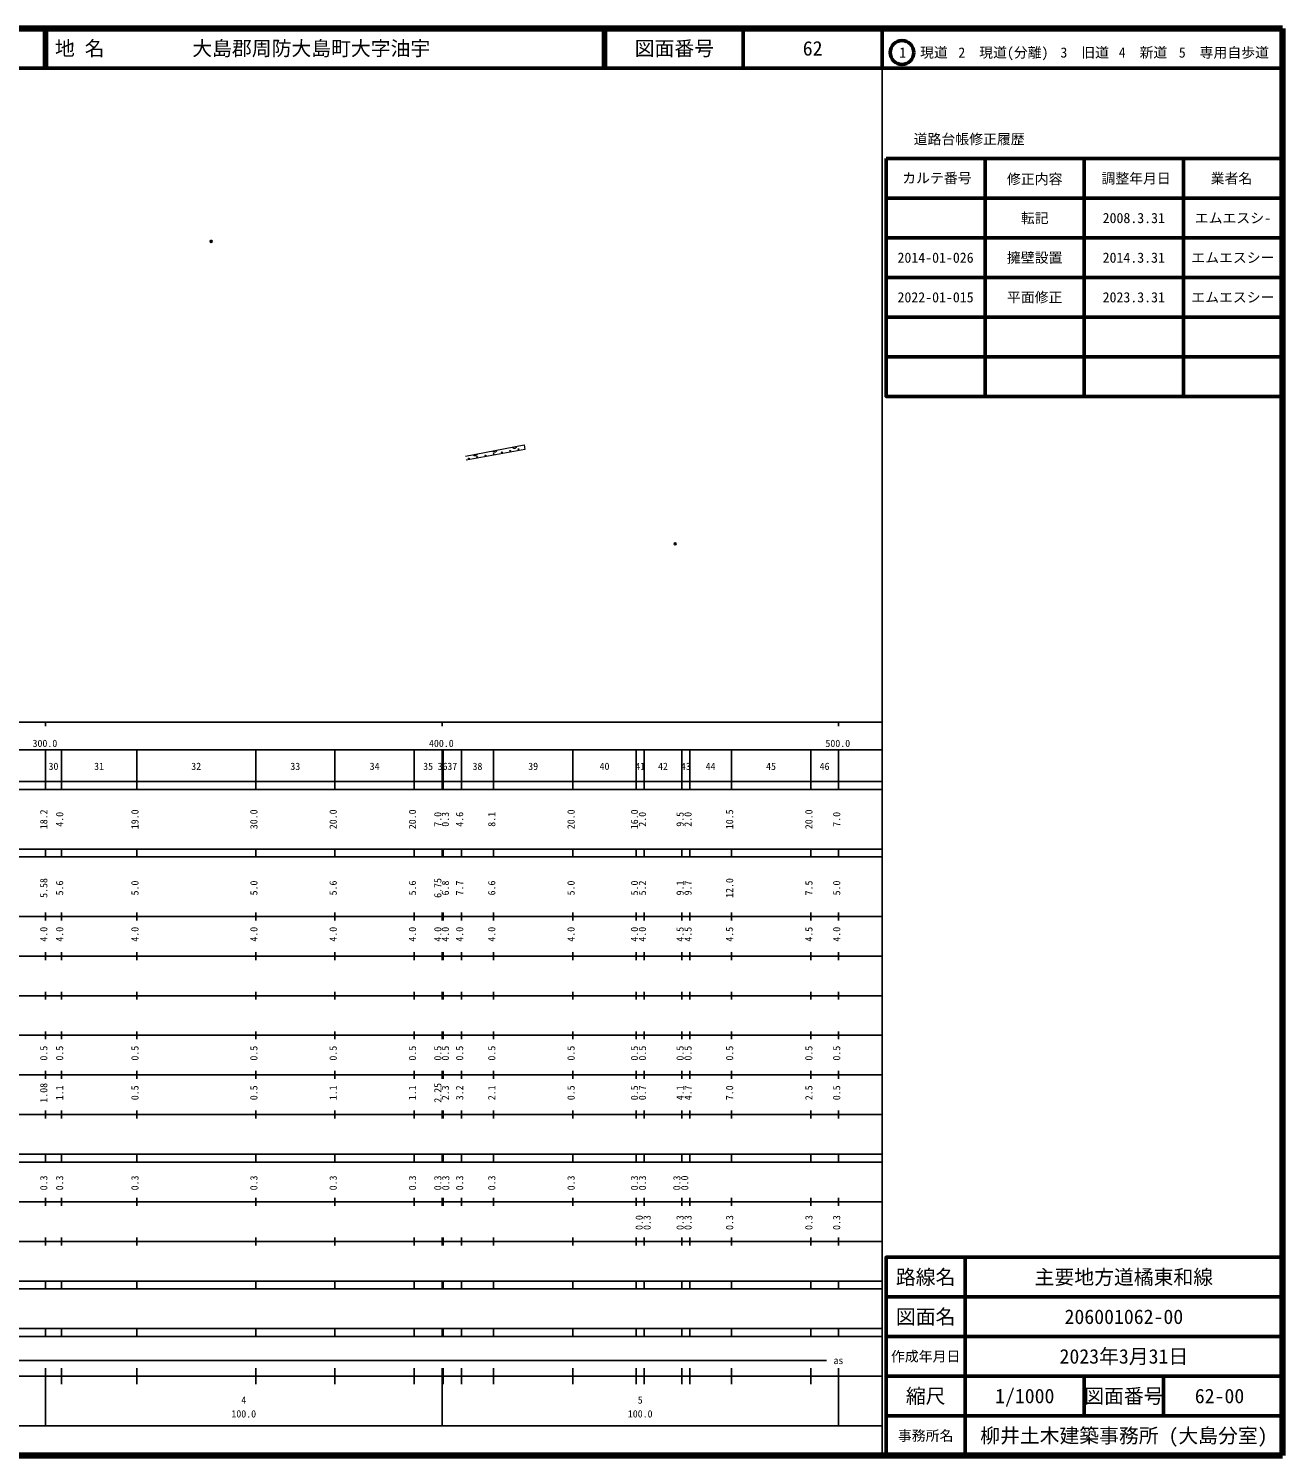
# Model space of a CAD drawing. Units: millimetres on the paper, with parts at other scales. Extents: x 40 to 680, y 20 to 380.
# Drawn here: x 363.7 to 680, y 20 to 380 of the extents above; entities that cross this region are included whole.
import ezdxf
from ezdxf.enums import TextEntityAlignment as Align

# ---------------------------------------------------------------- set-up
doc = ezdxf.new("R2010")
doc.units = ezdxf.units.MM
doc.header["$PDMODE"] = 32
doc.header["$PDSIZE"] = 0.5
for name, color, linetype, lineweight in [('M-BGD', 7, 'Continuous', 13), ('M-TTL', 2, 'Continuous', 140), ('M-TTL-BAND', 7, 'Continuous', 25), ('M-TTL-FRAM', 2, 'Continuous', 50), ('M-TTL-LINE', 7, 'Continuous', 50)]:
    doc.layers.add(name, color=color, linetype=linetype, lineweight=lineweight)
doc.layers.add('M-OTRS', color=6, linetype='Continuous')
doc.layers.add('M-TTL-TXT', color=7, linetype='Continuous')
doc.styles.add('ＭＳ ゴシック', font='')
doc.styles.get('ＭＳ ゴシック').set_extended_font_data('MS Gothic')

msp = doc.modelspace()

# ---------------------------------------------------------------- linework, layer by layer
at = {"layer": 'M-BGD'}
for p, q in [((473.899, 272.109), (488.707, 274.948)), ((488.896, 273.773), (474.085, 271.127)), ((488.707, 274.948), (488.896, 273.773))]:
    msp.add_line(p, q, dxfattribs=at)
for points in [[(481.794, 273.623), (481.776, 273.502), (481.736, 273.395), (481.663, 273.269), (481.566, 273.19), (481.458, 273.133), (481.305, 273.104), (481.183, 273.116), (481.064, 273.154), (480.948, 273.244), (480.87, 273.328), (480.812, 273.434)], [(486.73, 274.569), (486.712, 274.448), (486.672, 274.341), (486.599, 274.215), (486.502, 274.136), (486.393, 274.079), (486.241, 274.05), (486.119, 274.062), (486, 274.101), (485.883, 274.19), (485.806, 274.275), (485.748, 274.381)], [(476.858, 272.676), (476.841, 272.556), (476.8, 272.449), (476.727, 272.323), (476.631, 272.243), (476.522, 272.187), (476.37, 272.158), (476.248, 272.17), (476.128, 272.208), (476.012, 272.298), (475.935, 272.382), (475.876, 272.488)]]:
    msp.add_lwpolyline(points, dxfattribs=at)
for centre in [(487.282, 273.879), (474.776, 271.512), (476.86, 271.906), (478.944, 272.301), (481.029, 272.695), (483.113, 273.09), (485.197, 273.484)]:
    msp.add_circle(centre, 0.1, dxfattribs=at)
at = {"layer": 'M-OTRS'}
for p in [(409.766, 326.309), (526.839, 250.008)]:
    msp.add_point(p, dxfattribs=at)
at = {"layer": 'M-TTL'}
for p, q in [((680, 380), (40, 380)), ((680, 20), (680, 380)), ((40, 20), (680, 20))]:
    msp.add_line(p, q, dxfattribs=at)
at = {"layer": 'M-TTL-BAND'}
for p, q in [((579, 20), (579, 370)), ((40, 205), (579, 205)), ((368, 205), (368, 204)), ((468, 205), (468, 204)), ((568, 205), (568, 204)), ((68, 198), (579, 198)), ((368, 188), (368, 198)), ((372, 188), (372, 198)), ((391, 188), (391, 198)), ((421, 188), (421, 198)), ((441, 188), (441, 198)), ((461, 188), (461, 198)), ((468, 188), (468, 198)), ((468.3, 188), (468.3, 198)), ((472.9, 188), (472.9, 198)), ((481, 188), (481, 198)), ((501, 188), (501, 198)), ((517, 188), (517, 198)), ((519, 188), (519, 198)), ((528.5, 188), (528.5, 198)), ((530.5, 188), (530.5, 198)), ((541, 188), (541, 198)), ((561, 188), (561, 198)), ((568, 188), (568, 198)), ((40, 190), (579, 190)), ((40, 188), (579, 188)), ((40, 173), (579, 173)), ((368, 171), (368, 173)), ((372, 171), (372, 173)), ((391, 171), (391, 173)), ((421, 171), (421, 173)), ((441, 171), (441, 173)), ((461, 171), (461, 173)), ((468, 171), (468, 173)), ((468.3, 171), (468.3, 173)), ((472.9, 171), (472.9, 173)), ((481, 171), (481, 173)), ((501, 171), (501, 173)), ((517, 171), (517, 173)), ((519, 171), (519, 173)), ((528.5, 171), (528.5, 173)), ((530.5, 171), (530.5, 173)), ((541, 171), (541, 173)), ((561, 171), (561, 173)), ((568, 171), (568, 173)), ((40, 171), (579, 171)), ((40, 156), (579, 156)), ((368, 155), (368, 157)), ((372, 155), (372, 157)), ((391, 155), (391, 157)), ((421, 155), (421, 157)), ((441, 155), (441, 157)), ((461, 155), (461, 157)), ((468, 155), (468, 157)), ((468.3, 155), (468.3, 157)), ((472.9, 155), (472.9, 157)), ((481, 155), (481, 157)), ((501, 155), (501, 157)), ((517, 155), (517, 157)), ((519, 155), (519, 157)), ((528.5, 155), (528.5, 157)), ((530.5, 155), (530.5, 157)), ((541, 155), (541, 157)), ((561, 155), (561, 157)), ((568, 155), (568, 157)), ((46, 146), (579, 146)), ((368, 145), (368, 147)), ((372, 145), (372, 147)), ((391, 145), (391, 147)), ((421, 145), (421, 147)), ((441, 145), (441, 147)), ((461, 145), (461, 147)), ((468, 145), (468, 147)), ((468.3, 145), (468.3, 147)), ((472.9, 145), (472.9, 147)), ((481, 145), (481, 147)), ((501, 145), (501, 147)), ((517, 145), (517, 147)), ((519, 145), (519, 147)), ((528.5, 145), (528.5, 147)), ((530.5, 145), (530.5, 147)), ((541, 145), (541, 147)), ((561, 145), (561, 147)), ((568, 145), (568, 147)), ((368, 135), (368, 137)), ((372, 135), (372, 137)), ((391, 135), (391, 137)), ((421, 135), (421, 137)), ((441, 135), (441, 137)), ((461, 135), (461, 137)), ((468, 135), (468, 137)), ((468.3, 135), (468.3, 137)), ((472.9, 135), (472.9, 137)), ((481, 135), (481, 137)), ((501, 135), (501, 137)), ((517, 135), (517, 137)), ((519, 135), (519, 137)), ((528.5, 135), (528.5, 137)), ((530.5, 135), (530.5, 137)), ((541, 135), (541, 137)), ((561, 135), (561, 137)), ((568, 135), (568, 137)), ((52, 136), (579, 136)), ((46, 126), (579, 126)), ((368, 125), (368, 127)), ((372, 125), (372, 127)), ((391, 125), (391, 127)), ((421, 125), (421, 127)), ((441, 125), (441, 127)), ((461, 125), (461, 127)), ((468, 125), (468, 127)), ((468.3, 125), (468.3, 127)), ((472.9, 125), (472.9, 127)), ((481, 125), (481, 127)), ((501, 125), (501, 127)), ((517, 125), (517, 127)), ((519, 125), (519, 127)), ((528.5, 125), (528.5, 127)), ((530.5, 125), (530.5, 127)), ((541, 125), (541, 127)), ((561, 125), (561, 127)), ((568, 125), (568, 127)), ((52, 116), (579, 116)), ((368, 115), (368, 117)), ((372, 115), (372, 117)), ((391, 115), (391, 117)), ((421, 115), (421, 117)), ((441, 115), (441, 117)), ((461, 115), (461, 117)), ((468, 115), (468, 117)), ((468.3, 115), (468.3, 117)), ((472.9, 115), (472.9, 117)), ((481, 115), (481, 117)), ((501, 115), (501, 117)), ((517, 115), (517, 117)), ((519, 115), (519, 117)), ((528.5, 115), (528.5, 117)), ((530.5, 115), (530.5, 117)), ((541, 115), (541, 117)), ((561, 115), (561, 117)), ((568, 115), (568, 117)), ((46, 106), (579, 106)), ((368, 105), (368, 107)), ((372, 105), (372, 107)), ((391, 105), (391, 107)), ((421, 105), (421, 107)), ((441, 105), (441, 107)), ((461, 105), (461, 107)), ((468, 105), (468, 107)), ((468.3, 105), (468.3, 107)), ((472.9, 105), (472.9, 107)), ((481, 105), (481, 107)), ((501, 105), (501, 107)), ((517, 105), (517, 107)), ((519, 105), (519, 107)), ((528.5, 105), (528.5, 107)), ((530.5, 105), (530.5, 107)), ((541, 105), (541, 107)), ((561, 105), (561, 107)), ((568, 105), (568, 107)), ((40, 96), (579, 96)), ((40, 94), (579, 94)), ((368, 94), (368, 96)), ((372, 94), (372, 96)), ((391, 94), (391, 96)), ((421, 94), (421, 96)), ((441, 94), (441, 96)), ((461, 94), (461, 96)), ((468, 94), (468, 96)), ((468.3, 94), (468.3, 96)), ((472.9, 94), (472.9, 96)), ((481, 94), (481, 96)), ((501, 94), (501, 96)), ((517, 94), (517, 96)), ((519, 94), (519, 96)), ((528.5, 94), (528.5, 96)), ((530.5, 94), (530.5, 96)), ((541, 94), (541, 96)), ((561, 94), (561, 96)), ((568, 94), (568, 96)), ((49, 84), (579, 84)), ((368, 83), (368, 85)), ((372, 83), (372, 85)), ((391, 83), (391, 85)), ((421, 83), (421, 85)), ((441, 83), (441, 85)), ((461, 83), (461, 85)), ((468, 83), (468, 85)), ((468.3, 83), (468.3, 85)), ((472.9, 83), (472.9, 85)), ((481, 83), (481, 85)), ((501, 83), (501, 85)), ((517, 83), (517, 85)), ((519, 83), (519, 85)), ((528.5, 83), (528.5, 85)), ((530.5, 83), (530.5, 85)), ((541, 83), (541, 85)), ((561, 83), (561, 85)), ((568, 83), (568, 85)), ((40, 74), (579, 74)), ((368, 73), (368, 75)), ((372, 73), (372, 75)), ((391, 73), (391, 75)), ((421, 73), (421, 75)), ((441, 73), (441, 75)), ((461, 73), (461, 75)), ((468, 73), (468, 75)), ((468.3, 73), (468.3, 75)), ((472.9, 73), (472.9, 75)), ((481, 73), (481, 75)), ((501, 73), (501, 75)), ((517, 73), (517, 75)), ((519, 73), (519, 75)), ((528.5, 73), (528.5, 75)), ((530.5, 73), (530.5, 75)), ((541, 73), (541, 75)), ((561, 73), (561, 75)), ((568, 73), (568, 75)), ((40, 64), (579, 64)), ((40, 62), (579, 62)), ((368, 62), (368, 64)), ((372, 62), (372, 64)), ((391, 62), (391, 64)), ((421, 62), (421, 64)), ((441, 62), (441, 64)), ((461, 62), (461, 64)), ((468, 62), (468, 64)), ((468.3, 62), (468.3, 64)), ((472.9, 62), (472.9, 64)), ((481, 62), (481, 64)), ((501, 62), (501, 64)), ((517, 62), (517, 64)), ((519, 62), (519, 64)), ((528.5, 62), (528.5, 64)), ((530.5, 62), (530.5, 64)), ((541, 62), (541, 64)), ((561, 62), (561, 64)), ((568, 62), (568, 64)), ((40, 52), (579, 52)), ((368, 50), (368, 52)), ((372, 50), (372, 52)), ((391, 50), (391, 52)), ((421, 50), (421, 52)), ((441, 50), (441, 52)), ((461, 50), (461, 52)), ((468, 50), (468, 52)), ((468.3, 50), (468.3, 52)), ((472.9, 50), (472.9, 52)), ((481, 50), (481, 52)), ((501, 50), (501, 52)), ((517, 50), (517, 52)), ((519, 50), (519, 52)), ((528.5, 50), (528.5, 52)), ((530.5, 50), (530.5, 52)), ((541, 50), (541, 52)), ((561, 50), (561, 52)), ((568, 50), (568, 52)), ((40, 50), (579, 50)), ((71, 44), (565, 44)), ((40, 40), (579, 40)), ((368, 27.5), (368, 42)), ((372, 38), (372, 42)), ((391, 38), (391, 42)), ((421, 38), (421, 42)), ((441, 38), (441, 42)), ((461, 38), (461, 42)), ((468, 27.5), (468, 42)), ((468.3, 38), (468.3, 42)), ((472.9, 38), (472.9, 42)), ((481, 38), (481, 42)), ((501, 38), (501, 42)), ((517, 38), (517, 42)), ((519, 38), (519, 42)), ((528.5, 38), (528.5, 42)), ((530.5, 38), (530.5, 42)), ((541, 38), (541, 42)), ((561, 38), (561, 42)), ((568, 27.5), (568, 42)), ((68, 27.5), (579, 27.5))]:
    msp.add_line(p, q, dxfattribs=at)
at = {"layer": 'M-TTL-FRAM'}
msp.add_line((580, 347.197), (680, 347.197), dxfattribs=at)
for points in [[(580, 347.197), (580, 287.197), (680, 287.197)], [(680, 70), (580, 70), (580, 20)]]:
    msp.add_lwpolyline(points, dxfattribs=at)
at = {"layer": 'M-TTL-LINE'}
for p, q in [((367.75, 380), (367.75, 370)), ((368.25, 380), (368.25, 370)), ((508.747, 380), (508.747, 370)), ((509.247, 380), (509.247, 370)), ((543.996, 380), (543.996, 370)), ((579, 380), (579, 370)), ((40, 370), (680, 370)), ((605, 347.197), (605, 287.197)), ((630, 347.197), (630, 287.197)), ((655, 347.197), (655, 287.197)), ((580, 337.197), (680, 337.197)), ((580, 327.197), (680, 327.197)), ((580, 317.197), (680, 317.197)), ((580, 307.197), (680, 307.197)), ((580, 297.197), (680, 297.197)), ((600, 70), (600, 20)), ((680, 60), (580, 60)), ((680, 50), (580, 50)), ((680, 40), (580, 40)), ((630, 40), (630, 30)), ((650, 40), (650, 30)), ((680, 30), (580, 30))]:
    msp.add_line(p, q, dxfattribs=at)
msp.add_circle((584.031, 373.958), 3, dxfattribs=at)

# ---------------------------------------------------------------- texts
at = {"layer": 'M-TTL-BAND', "style": 'ＭＳ ゴシック'}
for s, p in [('300.0', (364.719, 198.195)), ('400.0', (464.719, 198.195)), ('500.0', (564.719, 198.195)), ('30', (368.75, 192.405)), ('31', (380.25, 192.405)), ('32', (404.75, 192.405)), ('33', (429.75, 192.405)), ('34', (449.75, 192.405)), ('35', (463.25, 192.405)), ('36', (466.9, 192.405)), ('37', (469.35, 192.405)), ('38', (475.7, 192.405)), ('39', (489.75, 192.405)), ('40', (507.75, 192.405)), ('41', (516.75, 192.405)), ('42', (522.5, 192.405)), ('43', (528.25, 192.405)), ('44', (534.5, 192.405)), ('45', (549.75, 192.405)), ('46', (563.25, 192.405)), ('as', (566.75, 42.5)), ('4', (417.375, 32.523)), ('5', (517.375, 32.523)), ('100.0', (414.875, 29.033)), ('100.0', (514.875, 29.033))]:
    msp.add_text(s, height=1.833, dxfattribs=at).set_placement(p, align=Align.BOTTOM_LEFT)
for s, p in [('18.2', (369, 178)), ('4.0', (373, 178.625)), ('19.0', (392, 178)), ('30.0', (422, 178)), ('20.0', (442, 178)), ('20.0', (462, 178)), ('7.0', (468.4, 178.625)), ('0.3', (470.3, 178.625)), ('4.6', (473.9, 178.625)), ('8.1', (482, 178.625)), ('20.0', (502, 178)), ('16.0', (518, 178)), ('2.0', (520, 178.625)), ('9.5', (529.5, 178.625)), ('2.0', (531.5, 178.625)), ('10.5', (542, 178)), ('20.0', (562, 178)), ('7.0', (569, 178.625)), ('5.58', (369, 160.674)), ('5.6', (373, 161.299)), ('5.0', (392, 161.299)), ('5.0', (422, 161.299)), ('5.6', (442, 161.299)), ('5.6', (462, 161.299)), ('6.75', (468.4, 160.674)), ('6.8', (470.3, 161.299)), ('7.7', (473.9, 161.299)), ('6.6', (482, 161.299)), ('5.0', (502, 161.299)), ('5.0', (518, 161.299)), ('5.2', (520, 161.299)), ('9.1', (529.5, 161.299)), ('9.7', (531.5, 161.299)), ('12.0', (542, 160.674)), ('7.5', (562, 161.299)), ('5.0', (569, 161.299)), ('4.0', (369, 149.625)), ('4.0', (373, 149.625)), ('4.0', (392, 149.625)), ('4.0', (422, 149.625)), ('4.0', (442, 149.625)), ('4.0', (462, 149.625)), ('4.0', (468.4, 149.625)), ('4.0', (470.3, 149.625)), ('4.0', (473.9, 149.625)), ('4.0', (482, 149.625)), ('4.0', (502, 149.625)), ('4.0', (518, 149.625)), ('4.0', (520, 149.625)), ('4.5', (529.5, 149.625)), ('4.5', (531.5, 149.625)), ('4.5', (542, 149.625)), ('4.5', (562, 149.625)), ('4.0', (569, 149.625)), ('0.5', (369, 119.625)), ('0.5', (373, 119.625)), ('0.5', (392, 119.625)), ('0.5', (422, 119.625)), ('0.5', (442, 119.625)), ('0.5', (462, 119.625)), ('0.5', (468.4, 119.625)), ('0.5', (470.3, 119.625)), ('0.5', (473.9, 119.625)), ('0.5', (482, 119.625)), ('0.5', (502, 119.625)), ('0.5', (518, 119.625)), ('0.5', (520, 119.625)), ('0.5', (529.5, 119.625)), ('0.5', (531.5, 119.625)), ('0.5', (542, 119.625)), ('0.5', (562, 119.625)), ('0.5', (569, 119.625)), ('1.08', (369, 109)), ('1.1', (373, 109.625)), ('0.5', (392, 109.625)), ('0.5', (422, 109.625)), ('1.1', (442, 109.625)), ('1.1', (462, 109.625)), ('2.25', (468.4, 109)), ('2.3', (470.3, 109.625)), ('3.2', (473.9, 109.625)), ('2.1', (482, 109.625)), ('0.5', (502, 109.625)), ('0.5', (518, 109.625)), ('0.7', (520, 109.625)), ('4.1', (529.5, 109.625)), ('4.7', (531.5, 109.625)), ('7.0', (542, 109.625)), ('2.5', (562, 109.625)), ('0.5', (569, 109.625)), ('0.3', (369, 86.889)), ('0.3', (373, 86.889)), ('0.3', (392, 86.889)), ('0.3', (422, 86.889)), ('0.3', (442, 86.889)), ('0.3', (462, 86.889)), ('0.3', (468.4, 86.889)), ('0.3', (470.4, 86.889)), ('0.3', (473.9, 86.889)), ('0.3', (482, 86.889)), ('0.3', (502, 86.889)), ('0.3', (518, 86.889)), ('0.3', (520, 86.889)), ('0.3', (528.7, 86.889)), ('0.0', (530.67, 86.889)), ('0.0', (519.2, 76.889)), ('0.3', (521.17, 76.889)), ('0.3', (529.5, 76.889)), ('0.3', (531.5, 76.889)), ('0.3', (542, 76.889)), ('0.3', (562, 76.889)), ('0.3', (569, 76.889))]:
    msp.add_text(s, height=1.833, rotation=90, dxfattribs=at).set_placement(p, align=Align.BOTTOM_LEFT)
at = {"layer": 'M-TTL-TXT', "style": 'ＭＳ ゴシック'}
for s, p in [('地 名', (370.38, 375)), ('大島郡周防大島町大字油宇', (405.024, 375))]:
    msp.add_text(s, height=3.666, dxfattribs=at).set_placement(p, align=Align.MIDDLE_LEFT)
for s, height, p in [('図面番号', 3.666, (526.621, 375)), ('62', 3.666, (561.496, 375)), ('1\u3000現道', 2.566, (589.448, 373.958)), ('2\u3000現道(分離)', 2.566, (609.619, 373.958)), ('3\u3000旧道', 2.566, (630.121, 373.958)), ('4\u3000新道', 2.566, (644.824, 373.958)), ('5\u3000専用自歩道', 2.566, (665.228, 373.958)), ('道路台帳修正履歴', 2.566, (600.968, 352.113)), ('カルテ番号', 2.566, (592.839, 342.277)), ('修正内容', 2.566, (617.509, 342.023)), ('調整年月日', 2.566, (643.089, 342.197)), ('業者名', 2.566, (667.134, 342.197)), ('転記', 2.566, (617.5, 332.197)), ('2008.3.31', 2.566, (642.5, 332.197)), ('エムエスシ-', 2.566, (667.5, 332.197)), ('2014-01-026', 2.566, (592.5, 322.197)), ('擁壁設置', 2.566, (617.5, 322.197)), ('2014.3.31', 2.566, (642.5, 322.197)), ('エムエスシー', 2.566, (667.5, 322.197)), ('2022-01-015', 2.566, (592.5, 312.197)), ('平面修正', 2.566, (617.5, 312.197)), ('2023.3.31', 2.566, (642.5, 312.197)), ('エムエスシー', 2.566, (667.5, 312.197)), ('路線名', 3.666, (590, 65)), ('主要地方道橘東和線', 3.666, (640, 65)), ('図面名', 3.666, (590, 55)), ('206001062-00', 3.666, (640, 55)), ('2023年3月31日', 3.666, (640, 45)), ('作成年月日', 2.566, (590, 45)), ('縮尺', 3.666, (590, 35)), ('1/1000', 3.666, (615, 35)), ('図面番号', 3.666, (640, 35)), ('62-00', 3.666, (664.125, 35)), ('事務所名', 2.566, (590, 25)), ('柳井土木建築事務所 (大島分室)', 3.666, (640, 25))]:
    msp.add_text(s, height=height, dxfattribs=at).set_placement(p, align=Align.MIDDLE_CENTER)

doc.saveas('drawing.dxf')
